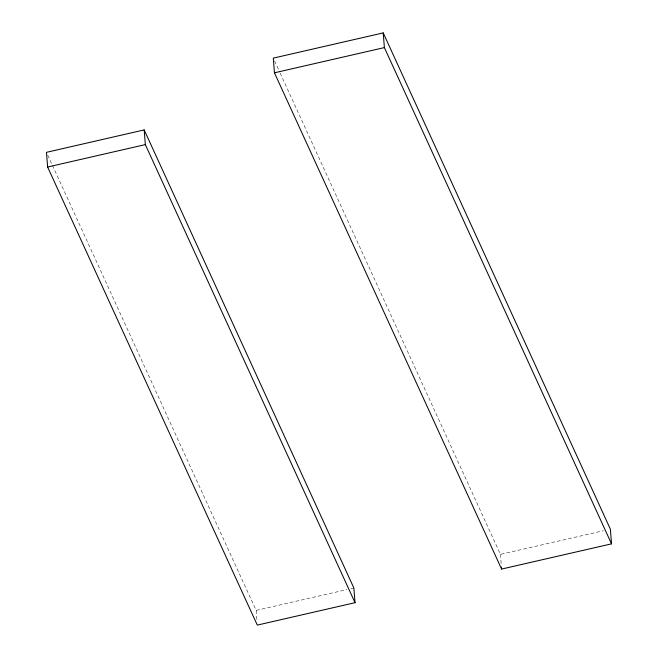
<?xml version="1.0" encoding="UTF-8"?>
<svg xmlns="http://www.w3.org/2000/svg" width="658" height="658" viewBox="0 0 658 658"><rect width="100%" height="100%" fill="white"/><g stroke="black" fill="none" stroke-linecap="round" stroke-linejoin="round"><path stroke-width="0.49" stroke-dasharray="3.29 2.47" d="M52.451 165.388L256.151 610.41L346.889 589.601M350.87 588.688L353.864 587.997M280.135 73.071L500.442 554.373L603.378 530.759M274.575 60.923L279.708 72.133M47.754 155.132L52.023 164.459M500.442 554.373L501.215 564.169M256.151 610.41L256.998 621.185"/><path stroke-width="0.99" d="M383.219 32.9L273.292 58.118L274.444 72.808L501.593 569.063L611.529 543.845L610.377 529.155L383.219 32.9L384.379 47.59L611.529 543.845M274.444 72.808L384.379 47.59M144.184 129.914L46.471 152.327L47.623 167.017L257.303 625.1L355.024 602.687L353.864 587.997L144.184 129.914L145.344 144.604L355.024 602.687M47.623 167.017L145.344 144.604M501.445 567.106L501.593 569.063"/></g></svg>
